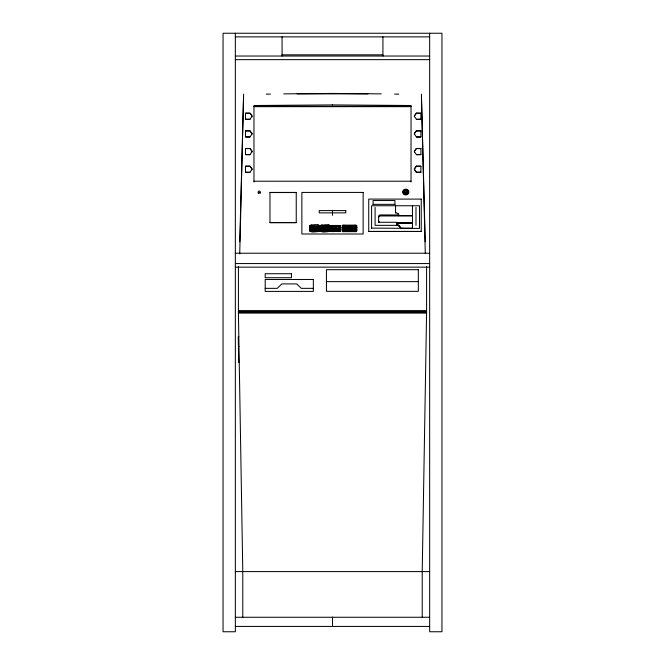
<?xml version="1.0" encoding="UTF-8"?>
<svg xmlns="http://www.w3.org/2000/svg" width="665" height="665" viewBox="0 0 665 665"><rect width="100%" height="100%" fill="white"/><g stroke="black" fill="none" stroke-linecap="round" stroke-linejoin="round"><path stroke-width="1" d="M426.589 266.607L426.589 312.916L422.217 571.592L422.217 617.261M243.598 94.139L239.724 253.864M239.749 241.786L243.548 97.356M333.007 93.441L331.993 93.441M398.535 225.51C403.48 232.7 399.998 224.571 397.529 224.662A0.898 0.848 0 0 1 397.055 224.546L396.747 224.063M356.897 227.671L342.093 227.671M335.858 228.901L335.493 228.635L335.991 228.56M324.961 225.418L323.772 225.684L326.108 225.568L323.863 225.526M324.404 227.131L325.218 227.172L324.512 227.222M309.932 226C311.395 224.454 319.316 223.598 319.433 226.632C315.966 227.729 318.144 225.452 319.416 226.64M309.932 227.58C311.819 226.042 321.91 226.216 318.261 228.469M309.932 228.677C312.741 228.253 319.125 226.574 319.366 229.824C316.498 229.907 310.472 231.861 309.948 228.635M309.932 229.151C311.012 228.984 311.154 228.037 309.948 227.92M309.932 230.713C311.32 229.142 319.873 228.361 319.267 231.437C316.507 231.495 309.632 233.265 310.247 230.073M320.497 225.526C323.306 225.103 329.682 223.415 329.94 226.674C327.064 226.757 321.045 228.71 320.522 225.485L320.513 225.967M320.497 227.114C322.966 226.1 332.492 225.967 328.826 228.469M320.497 227.58L320.821 226.94M320.497 228.677C323.323 228.261 329.541 226.557 329.981 229.799M331.07 225.701L340.563 225.659M331.07 226L331.561 225.501M331.27 227.58L332.201 227.314M331.07 228.677L340.563 228.635M331.07 229.151L332.259 228.86M331.07 230.713L331.561 230.506L331.07 229.267M326.116 227.388L324.744 227.388L326.282 227.039C326.615 227.571 325.559 227.197 326.507 227.305M371.594 228.419L371.594 205.751L419.49 205.751L419.49 228.419L371.777 228.112M324.961 225.477L325.351 225.743L324.553 225.693L325.933 225.535L324.337 225.626M335.551 227.929L336.473 227.995L335.401 227.979M336.307 229.217L335.393 229.4L335.958 229.059M336.415 230.822L335.351 230.722L336.415 230.88M314.246 228.718L315.085 228.876L314.329 228.743M314.528 230.456L315.975 230.356L314.42 230.256L315.31 230.181M325.892 229.325L324.778 229.375L325.817 229.408M325.742 230.988L324.819 230.805M249.974 119.334L251.869 116.525A0.848 0.798 0 0 0 251.869 115.627L249.974 113.133L245.493 113.133L245.493 119.334L249.974 119.334L245.493 119.185M249.974 136.998L251.869 134.197A0.848 0.798 0 0 0 251.869 133.299L249.974 130.797L245.493 130.797L245.493 136.998L249.974 136.998L245.493 136.849M249.974 154.671L251.869 151.861A0.848 0.798 0 0 0 251.869 150.963L249.974 148.461L245.493 148.461L245.493 154.671L249.974 154.671L245.493 154.521M249.974 172.335L251.869 169.525A0.848 0.798 0 0 0 251.869 168.627L249.974 166.134L245.493 166.134L245.493 172.335L249.974 172.335L245.493 172.185M336.399 227.962L335.526 228.053M324.819 226.283L325.459 226.042M325.085 227.937L325.667 227.713M416.423 113.133L414.528 115.627A0.848 0.798 0 0 0 414.528 116.525L416.423 119.334L420.903 119.334L420.903 113.133L416.423 113.133L414.528 115.785A0.848 0.798 0 0 0 414.528 116.683M416.423 130.797L414.528 133.299A0.848 0.798 0 0 0 414.528 134.197L416.423 136.998L420.903 136.998L420.903 130.797L416.423 130.797L414.528 133.449A0.848 0.798 0 0 0 414.528 134.347M416.423 148.461L414.528 150.963A0.848 0.798 0 0 0 414.528 151.861L416.423 154.671L420.903 154.671L420.903 148.461L416.423 148.461L414.528 151.113A0.848 0.798 0 0 0 414.528 152.011M416.423 166.134L414.528 168.636A0.848 0.798 0 0 0 414.528 169.525L416.423 172.335L420.903 172.335L420.903 166.134L416.423 166.134L414.528 168.785A0.848 0.798 0 0 0 414.528 169.683L416.423 172.335M325.002 229.375L325.742 229.367L325.102 229.126M325.651 225.418L326.133 225.526M336.116 229.217L335.576 229.226L336.332 229.334M325.833 225.635L325.119 225.402M335.592 228.062L336.199 227.729L335.725 227.995M379.008 216.408L379.549 216A1.962 1.845 0 0 1 380.471 215.784L412.458 215.784M314.944 228.727L315.509 228.818L314.528 228.885M342.143 225.925L343.93 226.391L356.847 225.925M342.143 230.647L355.06 231.112L356.773 230.597M325.784 225.801L325.526 225.41L326.166 225.659M325.501 228.743L324.811 228.743L325.642 228.81M325.301 230.281C326.149 230.24 324.653 230.373 325.642 230.223M325.858 230.905L324.952 230.68M314.686 227.455C316.216 227.605 312.841 227.247 315.069 227.347M315.144 228.677C316.69 228.752 314.703 229.134 315.31 228.619M314.911 230.456L315.567 230.29M336.199 226.383L335.335 226.291M314.437 228.785L314.911 228.893M335.251 228.619L335.318 228.652M335.251 230.181L335.625 230.456L335.318 230.157M320.522 230.198C323.398 229.915 329.665 228.103 329.94 231.395C326.981 231.528 321.237 233.332 320.522 230.198L320.513 230.68L320.821 230.073M319.366 231.395L319.433 230.88L309.948 230.863M329.998 226.158L320.58 226.2L320.58 226.674M329.998 227.746L320.497 227.704M329.998 229.309L320.497 229.267M329.998 229.782C327.138 229.99 321.054 231.844 320.522 228.635C320.173 229.6 322.159 228.727 321.428 227.97M329.998 230.88L320.513 230.863L320.58 231.395M331.087 230.198L340.563 230.198M340.563 226.341L331.087 226.324M340.563 226.632L338.211 226.632M331.286 227.92L340.763 227.92M340.563 229.309L331.561 229.475M331.087 229.774L340.563 229.782M340.563 230.88L331.087 230.863M331.087 231.345L340.563 231.345M336.606 225.959L336.216 225.959M325.035 230.705L325.7 230.896M335.734 225.809L335.243 225.801M336.315 226.466L335.551 226.266M324.695 226.258L325.293 226.117M324.828 225.568L325.418 225.56M315.484 229.176L314.587 229.201M314.911 230.398L314.337 230.439M314.836 231.013C316.357 230.597 312.766 230.772 315.484 230.672M310.247 225.36C308.286 228.053 315.858 226.699 309.948 226.158M310.863 227.023C309.566 226.682 309.599 228.76 310.863 228.444M320.58 225.909L320.821 225.36M339.591 228.469C344.295 225.709 327.978 226.441 332.201 228.145M336.074 229.117L335.734 229.259M325.534 226.349L324.387 226.341M324.902 228.718L325.434 228.777M315.933 228.735L315.21 228.835L315.975 228.793M315.343 230.414L315.675 230.265M316.033 230.364L315.335 230.24M336.199 227.962L336.357 227.787M314.379 230.788L314.445 230.672M335.318 230.215L335.991 230.123M325.459 231.004L325.817 230.979M325.634 227.846L324.869 227.837L325.642 227.771M335.858 230.954L335.734 230.946M336.041 230.797L335.808 230.697M314.603 230.398L315.144 230.24M335.301 227.405C338.493 227.197 334.154 227.704 335.941 227.289L336.44 227.463M314.487 227.239L314.088 227.505L314.886 227.297M314.778 230.447L315.343 230.472M325.335 231.004L325.235 230.813M325.102 230.689L325.684 230.938M342.616 225.768L356.374 225.768M342.799 228.353C340.995 228.677 342.55 230.78 343.93 230.073L355.06 230.073C357.462 230.846 357.421 227.538 355.06 228.286L343.93 228.286C341.577 229.375 341.527 225.826 343.93 226.923L355.06 226.923C356.432 226.058 358.011 227.979 356.191 228.436M342.799 228.885L342.093 229.234L356.897 229.234L356.191 228.885M325.127 229.325L325.36 229.433M314.911 226.3L314.146 226.058L314.911 226.358M318.751 225.285C317.496 226.316 311.885 226.316 310.63 225.285M329.325 225.285C328.061 226.316 322.459 226.316 321.195 225.285M339.89 225.468L331.769 225.468M314.853 227.555L314.686 227.355M343.007 230.423L355.983 230.423M318.261 229.949C316.498 231.47 311.478 230.805 309.932 229.267M328.826 229.949C328.045 231.004 321.769 231.603 321.694 229.558M339.399 229.949C338.61 231.004 332.342 231.603 332.259 229.558M324.786 226.1L325.243 226.125M343.93 225.127C341.569 224.371 341.536 227.796 343.93 226.715L355.06 226.715C357.471 227.779 357.388 224.421 355.06 225.127L343.93 225.127L343.93 225.659M335.476 226.516L335.858 226.175M355.06 231.636C357.454 232.418 357.454 229.068 355.06 229.849L343.93 229.849C341.536 229.068 341.536 232.418 343.93 231.636L355.06 231.636L355.06 231.112M283.722 93.865L332.483 93.433L381.278 93.865M266.258 94.139L270.364 94.098M297.072 93.865L367.928 93.865M411.037 182.002L411.037 105.502L332.5 104.92L253.964 105.502L253.964 182.002M310.863 228.145L319.416 228.228M311.12 229.558L319.433 229.309L319.408 229.799M235.344 36.866L429.656 36.866M282.076 54.829L382.924 54.829M235.344 56.035L429.656 56.035M235.344 59.651L429.656 59.651M253.964 106.292L411.037 106.292M253.964 106.658L411.037 106.658M245.493 113.283L249.974 113.283L251.869 115.785A0.848 0.798 0 0 1 251.869 116.683M416.423 113.283L420.903 113.283M420.903 119.185L416.423 119.334M245.493 130.947L249.974 130.947L251.869 133.449A0.848 0.798 0 0 1 251.869 134.347M416.423 130.947L420.903 130.947M420.903 136.849L416.423 136.998M245.493 148.611L249.974 148.611L251.869 151.113A0.848 0.798 0 0 1 251.869 152.011M416.423 148.611L420.903 148.611M420.903 154.521L416.423 154.671M245.493 166.283L249.974 166.283L251.869 168.785A0.848 0.798 0 0 1 251.869 169.683M416.423 166.283L420.903 166.283M416.423 172.185L420.903 172.185M253.964 181.213L411.037 181.213M269.982 192.551L296.241 192.551M373.057 204.346L394.935 204.346M398.626 214.953L380.471 214.953A1.962 1.845 0 0 0 379.549 215.169L378.875 215.751A1.596 1.505 0 0 0 378.626 216.549L378.634 221.595A1.505 1.413 0 0 0 378.867 222.351M398.626 215.551L412.458 215.551M378.626 217.38A1.596 1.505 0 0 1 378.875 216.582L379.549 215.884A1.962 1.845 0 0 1 380.471 215.668L412.458 215.668M269.982 222.567L296.241 222.567M396.747 222.875L412.458 222.875M396.747 222.991L412.458 222.991M396.747 223.099L412.458 223.099M336.606 225.801L335.243 225.859L336.606 225.942M312.309 226.449L317.072 226.449M335.966 227.314L336.573 227.463M314.828 227.929L314.146 227.929L314.828 228.095M315.06 227.929L314.005 227.962L315.06 228.095M401.07 228.236L412.458 228.236M315.484 229.109L314.379 229.159M368.734 231.395L421.244 231.395M235.344 253.224L429.656 253.224M235.344 263.564L429.656 263.564M235.344 267.147L429.656 267.147M326.432 281.627L418.335 281.627M265.194 288.352L277.23 288.352L281.844 283.905L296.69 283.905L301.303 288.352L313.331 288.352M238.411 310.929L426.589 310.929M238.411 266.607L238.411 312.916L426.589 312.916M238.81 336.773L238.278 336.773L238.71 362.408L239.25 362.408M238.386 346.507L238.976 346.507M235.344 571.592L429.656 571.592M235.344 617.261L429.656 617.261M235.344 626.422L429.656 626.422M394.636 94.098L398.742 94.139M331.087 226.615L333.448 226.632M314.346 228.851L315.01 228.86M324.121 225.768L324.719 225.718M325.401 227.746L325.542 227.754M339.399 228.86L340.563 229.101M328.826 228.86L329.998 229.101M319.366 228.594L319.366 229.059L318.261 228.386M321.428 228.444L320.522 228.22L320.522 227.064L320.58 227.497M335.443 230.364L335.991 230.489L335.7 230.165M340.089 227.347L340.763 227.538M340.563 225.95L340.098 225.501M329.998 225.95L329.524 225.319M329.998 227.538L329.524 226.906M319.433 225.95L318.959 225.319M340.563 230.672L340.098 230.04M319.433 227.538L318.959 227.081M329.998 230.672L329.524 230.04M319.366 230.157L319.366 230.63L318.959 230.04M320.522 227.746L320.58 228.261M320.522 229.309L320.58 229.824M396.98 225.094L396.747 222.276L380.363 222.276A1.829 1.721 0 0 1 379.308 221.96L378.859 221.52A1.505 1.413 0 0 1 378.626 220.763M378.992 222.517L378.859 222.235A1.505 1.413 0 0 1 378.626 221.487M421.402 94.139L425.276 253.224M421.452 97.356L425.251 241.786M238.411 312.916L242.783 571.592L242.783 617.261M429.656 33.25L429.656 631.75L441.951 631.75L441.951 33.25L223.049 33.25L223.049 631.75L235.344 631.75L235.344 33.25M415.991 207.389L415.991 225.344M412.458 205.701L412.458 228.419M398.942 226.058L398.942 225.344L375.093 225.344L375.093 207.389M398.626 215.784L398.626 214.321A0.856 0.806 0 0 0 398.111 213.606L396.107 212.725A0.948 0.889 0 0 1 395.534 211.927M395.542 205.701L395.542 212.534A0.948 0.889 0 0 0 395.808 213.132M394.935 204.571L394.935 200.547L373.057 200.547L373.057 204.571M382.924 36.833L382.924 56.035M355.06 225.127L355.06 225.659M355.06 226.391L355.06 227.247M355.06 227.979L355.06 228.511M355.06 229.541L355.06 230.381M343.93 226.391L343.93 227.247M343.93 227.979L343.93 228.511M343.93 229.541L343.93 230.381M343.93 231.112L343.93 231.636M340.505 225.618L340.555 226.64M340.505 228.594L340.547 229.799M340.505 230.157L340.547 231.362M340.405 228.552L340.405 229.018M340.405 230.115L340.405 230.589M340.272 228.511L340.272 228.984M340.272 230.073L340.272 230.547M340.098 228.469L340.098 228.943M339.89 228.436L339.89 228.91M339.89 230.007L339.89 230.472M339.657 228.411L339.657 228.885M339.657 229.974L339.657 230.447M339.117 229.932L339.117 230.406M338.826 229.915L338.826 230.389M338.211 229.6L338.211 230.073M338.211 231.171L338.211 231.644M333.448 229.6L333.448 230.073M333.448 231.171L333.448 231.644M333.14 229.6L333.107 230.381M333.14 231.162L333.14 231.636M332.832 229.591L332.832 230.389M332.832 231.154L332.832 231.628M332.5 104.92L332.5 106.658M332.5 210.581L332.5 215.344M332.542 229.575L332.542 230.406M332.542 231.146L332.542 231.611M332.5 617.078L332.5 626.422M332.259 231.121L332.259 231.595M331.96 228.12L332.001 228.885M332.001 229.533L332.001 230.447M332.001 231.096L332.001 231.57M331.76 228.087L331.769 228.91M331.769 229.508L331.769 230.472M331.769 231.071L331.769 231.545M331.561 228.469L331.561 228.943M331.561 231.038L331.561 231.511M331.386 228.511L331.386 228.984M331.386 229.433L331.386 229.907M331.386 230.073L331.386 230.547M331.386 231.004L331.386 231.47M331.253 228.552L331.253 229.018M331.253 229.4L331.253 229.866M331.253 230.115L331.253 230.589M331.253 230.963L331.253 231.437M331.153 225.618L331.153 226.674M331.153 228.594L331.153 229.824M331.153 230.157L331.153 231.395M329.84 225.393L329.94 225.909M329.84 226.981L329.94 227.497M329.84 228.552L329.94 229.059M329.84 230.115L329.94 230.63M329.699 225.36L329.699 225.826M329.699 226.94L329.699 227.413M329.699 228.511L329.699 228.984M329.699 230.073L329.699 230.547M329.524 228.469L329.524 228.943M329.325 228.436L329.325 228.91M329.325 230.007L329.325 230.472M329.092 225.26L329.092 225.734M329.092 226.848L329.092 227.314M329.092 228.411L329.092 228.885M329.092 229.974L329.092 230.447M328.826 225.236L328.826 225.709M328.826 226.823L328.826 227.289M328.552 225.219L328.552 225.684M328.552 226.798L328.552 227.272M328.552 229.932L328.552 230.406M328.252 225.202L328.252 225.676M328.252 226.79L328.252 227.255M328.252 229.915L328.252 230.389M327.953 225.194L327.978 225.668M327.953 226.782L327.978 227.255M327.953 229.907L327.978 230.381M327.637 226.449L327.637 226.923M327.637 228.037L327.637 228.511M327.637 229.6L327.637 230.073M327.637 231.171L327.637 231.644M322.882 226.449L322.882 226.923M322.882 228.037L322.882 228.511M322.882 229.6L322.882 230.073M322.882 231.171L322.882 231.644M322.567 225.194L322.542 225.668M322.567 226.449L322.542 227.255M322.567 228.037L322.567 228.511M322.567 229.6L322.542 230.381M322.567 231.162L322.567 231.636M322.267 225.202L322.267 225.676M322.267 226.441L322.267 227.255M322.267 228.029L322.267 228.502M322.267 229.591L322.267 230.389M322.267 231.154L322.267 231.628M321.968 225.219L321.968 225.684M321.968 226.424L321.968 227.272M321.968 228.012L321.968 228.486M321.968 229.575L321.968 230.406M321.968 231.146L321.968 231.611M321.694 225.236L321.694 225.709M321.694 226.408L321.694 227.289M321.694 227.995L321.694 228.469M321.694 231.121L321.694 231.595M321.428 225.26L321.428 225.734M321.428 226.383L321.428 227.314M321.428 229.533L321.428 230.447M321.428 231.096L321.428 231.57M321.195 226.358L321.195 226.823M321.195 227.937L321.195 228.91M321.195 229.508L321.195 230.472M321.195 231.071L321.195 231.545M320.996 225.319L320.996 225.792M320.996 226.324L320.996 226.79M320.996 227.904L320.996 228.943M320.996 229.475L320.996 230.506M320.996 231.038L320.996 231.511M320.821 226.283L320.821 226.757M320.821 227.871L320.821 228.344M320.821 228.511L320.821 228.984M320.821 229.433L320.821 229.907M320.821 231.004L320.821 231.47M320.68 225.393L320.68 225.867M320.68 226.241L320.68 226.715M320.68 226.981L320.68 227.455M320.68 227.829L320.68 228.303M320.68 228.552L320.68 229.018M320.68 229.4L320.68 229.866M320.68 230.115L320.68 230.589M320.68 230.963L320.68 231.437M319.366 225.435L319.366 225.909M319.267 225.393L319.267 225.867M319.267 228.552L319.267 229.018M319.267 230.115L319.267 230.589M319.134 225.36L319.134 225.826M319.134 228.511L319.134 228.984M319.134 230.073L319.134 230.547M318.959 228.469L318.959 228.943M318.751 228.436L318.751 228.91M318.751 230.007L318.751 230.472M318.518 225.26L318.518 225.734M318.518 228.411L318.518 228.885M318.518 229.974L318.518 230.447M318.261 225.236L318.261 225.709M317.978 225.219L317.978 225.684M317.978 229.932L317.978 230.406M317.687 225.202L317.687 225.676M317.687 229.915L317.687 230.389M317.38 225.194L317.413 225.668M317.38 229.907L317.413 230.381M317.072 229.6L317.072 230.073M317.072 231.171L317.072 231.644M312.309 229.6L312.309 230.073M312.309 231.171L312.309 231.644M312.001 225.194L311.968 225.668M312.001 226.449L312.001 226.923M312.001 229.6L311.968 230.381M312.001 231.162L312.001 231.636M311.694 225.202L311.694 225.676M311.694 226.441L311.694 226.915M311.694 229.591L311.694 230.389M311.694 231.154L311.694 231.628M311.403 225.219L311.403 225.684M311.403 226.424L311.403 226.898M311.403 229.575L311.403 230.406M311.403 231.146L311.403 231.611M311.12 225.236L311.12 225.709M311.12 226.408L311.12 226.881M311.12 231.121L311.12 231.595M310.863 225.26L310.863 225.734M310.863 226.383L310.863 226.856M310.863 229.533L310.863 230.447M310.863 231.096L310.863 231.57M310.63 226.358L310.63 226.823M310.63 228.12L310.63 228.91M310.63 229.508L310.63 230.472M310.63 231.071L310.63 231.545M310.422 225.319L310.422 225.792M310.422 226.324L310.422 226.79M310.422 228.087L310.422 228.943M310.422 229.475L310.422 230.506M310.422 231.038L310.422 231.511M310.247 226.283L310.247 226.757M310.247 228.511L310.247 228.984M310.247 229.433L310.247 229.907M310.247 231.004L310.247 231.47M310.114 225.393L310.015 225.909M310.015 226.2L310.114 226.715M310.114 228.552L310.015 229.059M310.015 229.359L310.114 229.866M310.114 230.115L310.015 230.63M310.015 230.921L310.114 231.437M282.076 36.833L282.076 56.035M378.626 217.272A1.596 1.505 0 0 1 378.875 216.466M398.111 214.205A0.856 0.806 0 0 1 398.634 214.92M404.711 193.191A1.089 1.022 0 0 1 406.847 193.191M258.153 193.191A1.089 1.022 0 0 1 260.289 193.191M315.26 230.705L314.678 230.954L315.26 230.705M296.241 192.426L269.982 192.426L269.982 222.692L296.241 222.692L296.241 192.426M363.132 192.426L301.868 192.426L301.868 233.997L363.132 233.997L363.132 192.426M421.244 199.093L368.734 199.093L368.734 231.503L421.244 231.503L421.244 199.093M345.775 210.581L319.225 210.581L319.225 212.867L345.775 212.867L345.775 210.581M418.335 269.699L326.432 269.699L326.432 291.345L418.335 291.345L418.335 269.699M291.453 273.722L265.194 273.722L265.194 277.704L291.453 277.704L291.453 273.722M313.331 279.466L265.194 279.466L265.194 291.403L313.331 291.403L313.331 279.466M426.315 311.178L238.685 311.178L238.685 312.666L426.315 312.666L426.315 311.178M338.543 230.381L338.543 229.907L338.518 230.381M405.234 192.941A1.089 1.022 0 0 0 406.864 192.052A1.089 1.022 0 0 0 405.234 191.171A1.089 1.022 0 0 0 405.234 192.941M258.677 192.941A1.089 1.022 0 0 0 260.306 192.052A1.089 1.022 0 0 0 258.677 191.171A1.089 1.022 0 0 0 258.677 192.941M404.486 194.105A2.585 2.436 0 0 0 408.368 191.994A2.585 2.436 0 0 0 404.486 189.882A2.585 2.436 0 0 0 404.486 194.105M404.869 193.424A1.729 1.629 0 0 0 407.512 192.085A1.729 1.629 0 0 0 404.96 190.597A1.729 1.629 0 0 0 404.869 193.424M404.237 194.554A3.084 2.901 0 0 0 408.867 192.035A3.084 2.901 0 0 0 404.237 189.525A3.084 2.901 0 0 0 404.237 194.554"/></g></svg>
